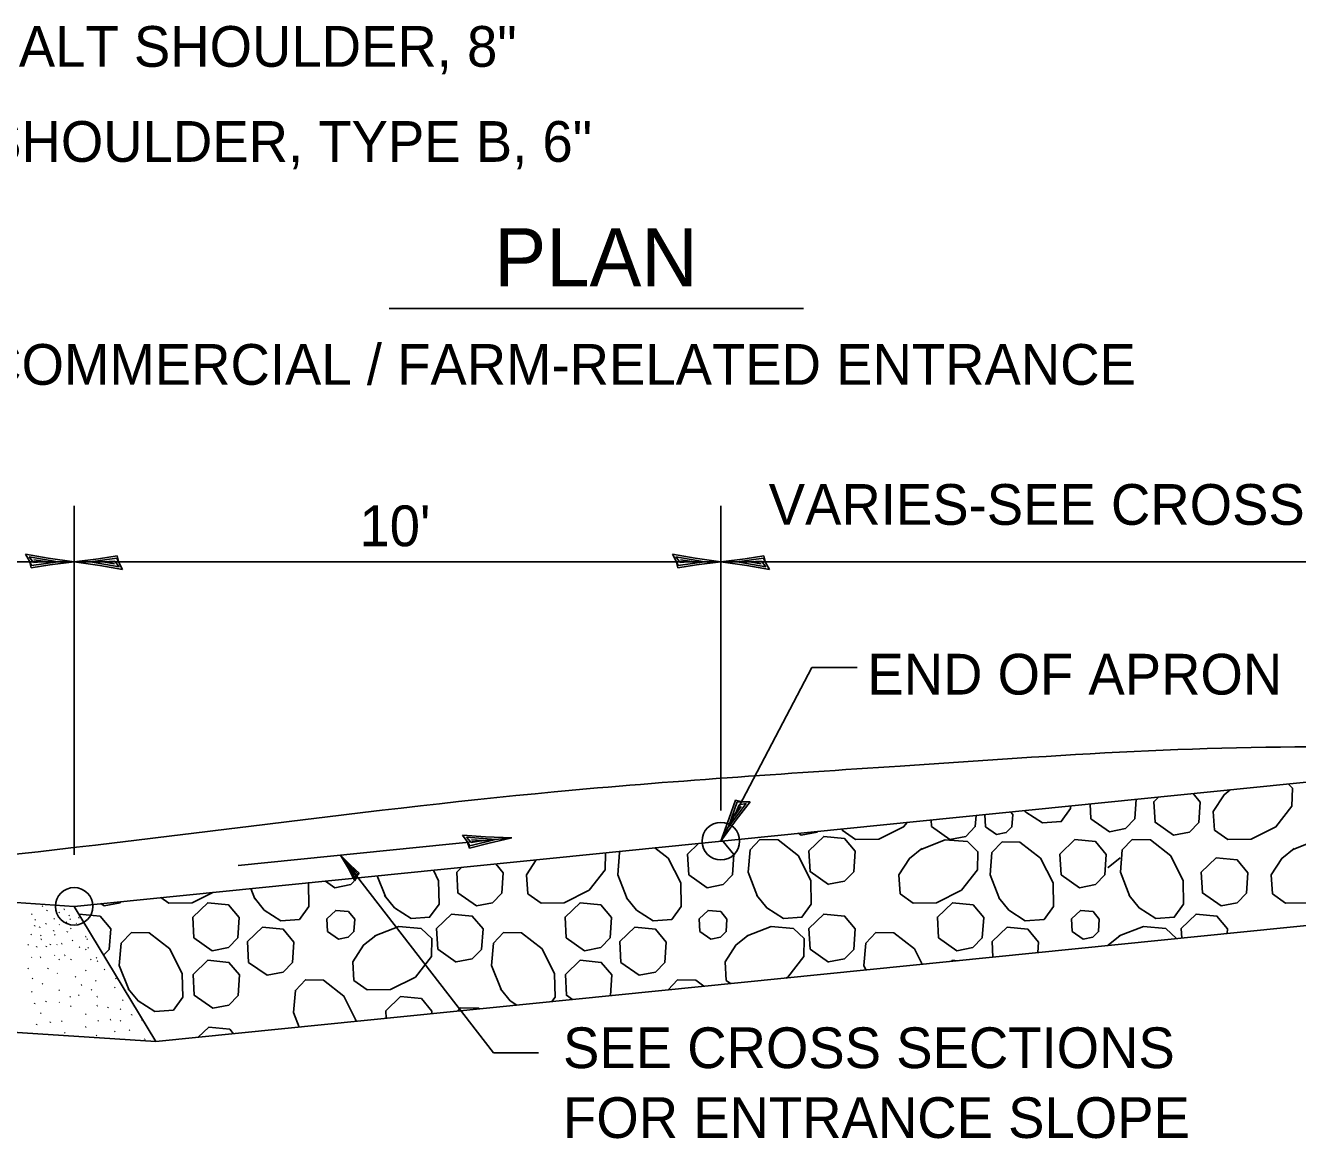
# Model space of a CAD drawing. Extents: x 0 to 2.83, y -0.12 to 1.83.
# Drawn here: x 0.563 to 1.092, y 0.733 to 1.196 of the extents above; entities that cross this region are included whole.
import ezdxf

# ---------------------------------------------------------------- set-up
doc = ezdxf.new("R2010")
doc.units = 0
for name, color, linetype in [('RD_Pr_Roadway_Dimensions', 7, 'Continuous'), ('RD_Pr_Roadway_Notes', 7, 'Continuous'), ('SH_General_Details', 7, 'Continuous')]:
    doc.layers.add(name, color=color, linetype=linetype)

msp = doc.modelspace()

# ---------------------------------------------------------------- linework, layer by layer
at = {"layer": 'RD_Pr_Roadway_Dimensions'}
for p, q in [((0.5833, 0.85134), (0.5833, 0.9964)), ((0.85211, 0.86971), (0.85211, 0.9964)), ((0.39243, 0.97315), (0.5833, 0.97315)), ((0.57255, 0.97462), (0.56313, 0.97628)), ((0.56313, 0.97628), (0.56478, 0.97342)), ((0.57654, 0.97316), (0.56459, 0.97526)), ((0.56459, 0.97526), (0.56636, 0.97291)), ((0.56478, 0.97342), (0.5654, 0.97066)), ((0.56478, 0.97342), (0.56561, 0.97159)), ((0.56561, 0.97159), (0.57654, 0.97316)), ((0.56636, 0.97291), (0.57137, 0.97323)), ((0.57137, 0.97323), (0.56654, 0.97396)), ((0.5833, 0.97315), (0.57255, 0.97462)), ((0.57323, 0.97185), (0.5833, 0.97315)), ((0.59337, 0.97445), (0.5833, 0.97315)), ((0.5833, 0.97315), (0.85211, 0.97315)), ((0.5833, 0.97315), (0.59405, 0.97167)), ((0.60099, 0.97471), (0.59006, 0.97313)), ((0.59006, 0.97313), (0.60201, 0.97104)), ((0.6012, 0.97564), (0.59337, 0.97445)), ((0.60024, 0.97339), (0.59523, 0.97307)), ((0.59523, 0.97307), (0.60005, 0.97234)), ((0.60201, 0.97104), (0.60024, 0.97339)), ((0.60182, 0.97288), (0.60099, 0.97471)), ((0.60182, 0.97288), (0.6012, 0.97564)), ((0.84136, 0.97462), (0.83194, 0.97628)), ((0.83194, 0.97628), (0.83359, 0.97342)), ((0.84534, 0.97316), (0.8334, 0.97526)), ((0.8334, 0.97526), (0.83516, 0.97291)), ((0.83359, 0.97342), (0.83421, 0.97066)), ((0.83359, 0.97342), (0.83441, 0.97159)), ((0.83441, 0.97159), (0.84534, 0.97316)), ((0.83516, 0.97291), (0.84018, 0.97323)), ((0.84018, 0.97323), (0.83535, 0.97396)), ((0.8521, 0.97315), (0.84136, 0.97462)), ((0.84204, 0.97185), (0.8521, 0.97315)), ((0.86217, 0.97445), (0.8521, 0.97315)), ((0.8521, 0.97315), (0.86285, 0.97167)), ((0.85211, 0.97315), (1.25357, 0.97315)), ((0.8698, 0.97471), (0.85887, 0.97313)), ((0.85887, 0.97313), (0.87081, 0.97104)), ((0.87, 0.97564), (0.86217, 0.97445)), ((0.86905, 0.97339), (0.86403, 0.97307)), ((0.86403, 0.97307), (0.86886, 0.97234)), ((0.87081, 0.97104), (0.86905, 0.97339)), ((0.87062, 0.97288), (0.8698, 0.97471)), ((0.87062, 0.97288), (0.87, 0.97564)), ((0.5654, 0.97066), (0.57323, 0.97185)), ((0.59405, 0.97167), (0.60347, 0.97002)), ((0.60347, 0.97002), (0.60182, 0.97288)), ((0.83421, 0.97066), (0.84204, 0.97185)), ((0.86285, 0.97167), (0.87227, 0.97002)), ((0.87227, 0.97002), (0.87062, 0.97288))]:
    msp.add_line(p, q, dxfattribs=at)
at = {"layer": 'RD_Pr_Roadway_Notes'}
for p, q in [((0.71418, 1.07839), (0.88644, 1.07839)), ((0.88991, 0.92919), (0.85211, 0.85703)), ((0.90869, 0.92919), (0.88991, 0.92919)), ((0.85893, 0.87342), (0.85526, 0.86301)), ((0.85526, 0.86301), (0.86266, 0.87262)), ((0.8582, 0.87404), (0.85562, 0.86655)), ((0.86094, 0.87331), (0.8582, 0.87404)), ((0.8584, 0.86587), (0.86424, 0.87344)), ((0.86094, 0.87331), (0.85893, 0.87342)), ((0.86266, 0.87262), (0.85976, 0.87215)), ((0.86424, 0.87344), (0.86094, 0.87331)), ((0.85976, 0.87215), (0.85771, 0.86756)), ((0.85771, 0.86756), (0.8606, 0.8715)), ((0.85562, 0.86655), (0.8521, 0.85703)), ((0.8521, 0.85703), (0.8584, 0.86587)), ((0.65153, 0.84697), (0.76516, 0.85842)), ((0.75432, 0.85881), (0.74478, 0.85951)), ((0.74478, 0.85951), (0.74671, 0.85683)), ((0.75843, 0.85776), (0.74633, 0.85865)), ((0.74633, 0.85865), (0.74832, 0.85648)), ((0.74671, 0.85683), (0.7476, 0.85415)), ((0.74671, 0.85683), (0.74771, 0.8551)), ((0.74771, 0.8551), (0.75843, 0.85776)), ((0.74832, 0.85648), (0.75328, 0.8573)), ((0.75328, 0.8573), (0.74841, 0.85755)), ((0.76516, 0.85842), (0.75432, 0.85881)), ((0.75527, 0.85611), (0.76516, 0.85842)), ((0.7476, 0.85415), (0.75527, 0.85611)), ((0.7576, 0.76903), (0.69404, 0.85125)), ((0.69835, 0.84695), (0.69404, 0.85125)), ((0.69404, 0.85125), (0.69729, 0.84561)), ((0.70127, 0.84342), (0.69652, 0.84803)), ((0.69652, 0.84803), (0.6999, 0.84159)), ((0.70179, 0.84367), (0.69835, 0.84695)), ((0.69729, 0.84561), (0.69996, 0.84053)), ((0.70037, 0.8433), (0.69838, 0.84556)), ((0.69838, 0.84556), (0.69981, 0.843)), ((0.6999, 0.84159), (0.70037, 0.8433)), ((0.69996, 0.84053), (0.70071, 0.84236)), ((0.70071, 0.84236), (0.70179, 0.84367)), ((0.70071, 0.84236), (0.70127, 0.84342)), ((0.77631, 0.76902), (0.7576, 0.76903))]:
    msp.add_line(p, q, dxfattribs=at)
at = {"layer": 'SH_General_Details'}
for p, q in [((0.5833, 0.82993), (1.25357, 0.8975)), ((0.39243, 0.84246), (0.5833, 0.82993)), ((0.6172, 0.77373), (1.28746, 0.8413)), ((0.56564, 0.82657), (0.56588, 0.82681)), ((0.57006, 0.82986), (0.5703, 0.8301)), ((0.57191, 0.82804), (0.57215, 0.82828)), ((0.57696, 0.82727), (0.5772, 0.82751)), ((0.57902, 0.82856), (0.57926, 0.8288)), ((0.58108, 0.82603), (0.58132, 0.82627)), ((0.5833, 0.82993), (0.6172, 0.77373)), ((0.58511, 0.82511), (0.58535, 0.82535)), ((0.58551, 0.82543), (0.58575, 0.82567)), ((0.56676, 0.82174), (0.567, 0.82198)), ((0.56702, 0.82419), (0.56726, 0.82443)), ((0.56886, 0.82112), (0.5691, 0.82136)), ((0.57149, 0.82256), (0.57173, 0.8228)), ((0.57469, 0.81964), (0.57493, 0.81988)), ((0.57485, 0.82459), (0.57509, 0.82483)), ((0.57702, 0.82218), (0.57726, 0.82242)), ((0.57998, 0.82325), (0.58022, 0.82349)), ((0.58158, 0.82449), (0.58182, 0.82473)), ((0.58182, 0.82058), (0.58205, 0.82082)), ((0.58411, 0.82275), (0.58435, 0.82299)), ((0.56529, 0.8181), (0.56552, 0.81834)), ((0.56936, 0.81771), (0.5696, 0.81795)), ((0.56944, 0.8161), (0.56968, 0.81634)), ((0.57515, 0.81794), (0.57539, 0.81818)), ((0.57804, 0.81429), (0.57828, 0.81453)), ((0.58034, 0.81918), (0.58058, 0.81942)), ((0.58249, 0.81559), (0.58273, 0.81583)), ((0.58806, 0.81721), (0.5883, 0.81745)), ((0.58862, 0.81616), (0.58886, 0.8164)), ((0.56411, 0.81385), (0.56435, 0.81409)), ((0.5676, 0.81296), (0.56784, 0.81319)), ((0.57163, 0.81307), (0.57187, 0.81331)), ((0.57329, 0.81393), (0.57353, 0.81417)), ((0.57507, 0.80944), (0.57531, 0.80968)), ((0.57607, 0.81387), (0.57631, 0.81411)), ((0.57932, 0.80946), (0.57956, 0.8097)), ((0.58545, 0.81287), (0.58569, 0.81311)), ((0.588, 0.81192), (0.58824, 0.81216)), ((0.589, 0.81259), (0.58924, 0.81283)), ((0.56409, 0.80397), (0.56433, 0.80421)), ((0.56552, 0.8086), (0.56576, 0.80884)), ((0.56924, 0.8086), (0.56948, 0.80884)), ((0.57233, 0.80399), (0.57257, 0.80423)), ((0.57694, 0.80768), (0.57718, 0.80792)), ((0.58186, 0.80768), (0.58209, 0.80792)), ((0.59016, 0.80776), (0.5904, 0.808)), ((0.59246, 0.80838), (0.5927, 0.80862)), ((0.59292, 0.80704), (0.59315, 0.80728)), ((0.59585, 0.80359), (0.59609, 0.80383)), ((0.56586, 0.79979), (0.5661, 0.80003)), ((0.57619, 0.80197), (0.57643, 0.80221)), ((0.58375, 0.80055), (0.58399, 0.80079)), ((0.58802, 0.80319), (0.58826, 0.80343)), ((0.59224, 0.79886), (0.59248, 0.7991)), ((0.60052, 0.79983), (0.60076, 0.80007)), ((0.56564, 0.7943), (0.56588, 0.79454)), ((0.57006, 0.7976), (0.5703, 0.79784)), ((0.57696, 0.795), (0.5772, 0.79524)), ((0.58629, 0.7971), (0.58653, 0.79734)), ((0.59044, 0.7951), (0.59068, 0.79534)), ((0.60012, 0.79604), (0.60036, 0.79628)), ((0.40012, 0.78798), (0.6172, 0.77373)), ((0.56676, 0.78947), (0.567, 0.78971)), ((0.57149, 0.79029), (0.57173, 0.79053)), ((0.57702, 0.78991), (0.57726, 0.79015)), ((0.58158, 0.79223), (0.58182, 0.79247)), ((0.58182, 0.78831), (0.58205, 0.78855)), ((0.58511, 0.79285), (0.58535, 0.79309)), ((0.59272, 0.78851), (0.59296, 0.78875)), ((0.59276, 0.79227), (0.593, 0.79251)), ((0.59725, 0.78778), (0.59749, 0.78802)), ((0.60344, 0.79077), (0.60368, 0.79101)), ((0.56936, 0.78544), (0.5696, 0.78568)), ((0.58806, 0.78494), (0.5883, 0.78518)), ((0.59825, 0.78271), (0.59849, 0.78294)), ((0.60244, 0.7871), (0.60268, 0.78734)), ((0.60709, 0.78468), (0.60733, 0.78492)), ((0.61138, 0.78251), (0.61162, 0.78275)), ((0.5676, 0.78069), (0.56784, 0.78093)), ((0.57329, 0.78167), (0.57353, 0.78191)), ((0.57804, 0.78203), (0.57828, 0.78227)), ((0.57932, 0.7772), (0.57956, 0.77743)), ((0.588, 0.77965), (0.58824, 0.77989)), ((0.59319, 0.78221), (0.59343, 0.78245)), ((0.60006, 0.77777), (0.6003, 0.77801)), ((0.60246, 0.78225), (0.6027, 0.78249)), ((0.60619, 0.77831), (0.60643, 0.77855)), ((0.59246, 0.77612), (0.5927, 0.77636)), ((0.6125, 0.77464), (0.61274, 0.77488))]:
    msp.add_line(p, q, dxfattribs=at)
for points in [[(1.08786, 0.8808), (1.08964, 0.87907), (1.08948, 0.87153), (1.08282, 0.86304), (1.07249, 0.85788), (1.06281, 0.85772), (1.05734, 0.86161), (1.05678, 0.86939), (1.06123, 0.8763), (1.06384, 0.87838)], [(1.0136, 0.86097), (1.0059, 0.86637), (1.00562, 0.87251)], [(1.02476, 0.87444), (1.02415, 0.8663), (1.02026, 0.86233), (1.0136, 0.86097)], [(1.04019, 0.85955), (1.03256, 0.86486), (1.03202, 0.87344), (1.034, 0.87537)], [(1.04842, 0.87682), (1.05138, 0.87328), (1.05075, 0.86479), (1.04686, 0.86082), (1.04019, 0.85955)], [(0.95822, 0.86773), (0.95787, 0.86306), (0.95398, 0.85901), (0.94732, 0.85775)], [(0.96673, 0.85979), (0.96213, 0.86304), (0.96182, 0.86809)], [(0.9725, 0.86917), (0.9734, 0.86804), (0.97308, 0.86296), (0.9707, 0.86058), (0.96673, 0.85979)], [(0.99746, 0.87168), (0.99748, 0.87058), (0.99359, 0.86518), (0.98581, 0.86463), (0.9789, 0.86907), (0.97836, 0.86976)], [(0.92948, 0.86483), (0.92808, 0.86304), (0.91775, 0.85788), (0.90807, 0.85772), (0.90259, 0.86161), (0.90256, 0.86212)], [(0.94732, 0.85775), (0.93969, 0.86314), (0.93954, 0.86585)], [(0.85157, 0.85698), (0.85311, 0.85682), (0.8575, 0.8515), (0.85692, 0.84301), (0.85306, 0.83904), (0.84639, 0.83769)], [(0.8674, 0.83399), (0.86343, 0.84407), (0.86422, 0.85336), (0.86835, 0.85772), (0.87589, 0.85756), (0.88439, 0.8509), (0.88955, 0.84057), (0.8897, 0.83089), (0.88582, 0.82542), (0.87812, 0.82486), (0.87121, 0.8293), (0.86708, 0.83439)], [(0.88544, 0.85955), (0.88438, 0.86028)], [(0.89238, 0.86109), (0.89212, 0.86082), (0.88544, 0.85955)], [(0.89687, 0.839), (0.88918, 0.8444), (0.8887, 0.85305), (0.89489, 0.859), (0.90355, 0.85813), (0.90799, 0.85281), (0.90735, 0.84432), (0.90347, 0.84035), (0.89687, 0.83908)], [(0.93519, 0.85359), (0.94527, 0.85764), (0.95456, 0.85685), (0.95893, 0.85264), (0.95877, 0.8451), (0.9521, 0.8366), (0.94178, 0.83145), (0.93209, 0.83129), (0.92662, 0.83518), (0.92606, 0.84296), (0.93051, 0.84987), (0.93559, 0.85391)], [(0.96795, 0.83306), (0.96398, 0.84306), (0.96477, 0.85235), (0.96896, 0.85671), (0.97642, 0.85664), (0.985, 0.84989), (0.99017, 0.83965), (0.99034, 0.82988), (0.98642, 0.82441), (0.97864, 0.82393), (0.97176, 0.82838), (0.96768, 0.83346)], [(1.00114, 0.83769), (0.99351, 0.84309), (0.99304, 0.85166), (0.99922, 0.8577), (1.00786, 0.85682), (1.01224, 0.8515), (1.01166, 0.84301), (1.0078, 0.83904), (1.00114, 0.83769)], [(1.02214, 0.83399), (1.01817, 0.84407), (1.01896, 0.85336), (1.02309, 0.85772), (1.03064, 0.85756), (1.03913, 0.8509), (1.04429, 0.84057), (1.04445, 0.83089), (1.04056, 0.82542), (1.03286, 0.82486), (1.02595, 0.8293), (1.02183, 0.83439)], [(1.08993, 0.85359), (1.10002, 0.85764), (1.1093, 0.85685), (1.11367, 0.85264), (1.11351, 0.8451), (1.10684, 0.8366), (1.09652, 0.83145), (1.08684, 0.83129), (1.08136, 0.83518), (1.0808, 0.84296), (1.08526, 0.84987), (1.09033, 0.85391)], [(0.80418, 0.8522), (0.80403, 0.8451), (0.79736, 0.8366), (0.78704, 0.83145), (0.77735, 0.83129), (0.77187, 0.83518), (0.77132, 0.84296), (0.7754, 0.8493)], [(0.81321, 0.83306), (0.80924, 0.84306), (0.81003, 0.85235), (0.8105, 0.85284)], [(0.82469, 0.85427), (0.83025, 0.84989), (0.83543, 0.83965), (0.83559, 0.82988), (0.83168, 0.82441), (0.8239, 0.82393), (0.81701, 0.82838), (0.81294, 0.83346)], [(0.84639, 0.83769), (0.83877, 0.84309), (0.83829, 0.85166), (0.84284, 0.8561)], [(0.75052, 0.83009), (0.74279, 0.8355), (0.74232, 0.84412), (0.74445, 0.84618)], [(0.75857, 0.8476), (0.76164, 0.84391), (0.76106, 0.83539), (0.75719, 0.83142), (0.75052, 0.83009)], [(1.01293, 0.84589), (1.01304, 0.84607), (1.01812, 0.85012)], [(1.06001, 0.83009), (1.05228, 0.8355), (1.0518, 0.84412), (1.058, 0.8501), (1.06673, 0.8492), (1.07112, 0.84391), (1.07054, 0.83539), (1.06668, 0.83142), (1.06001, 0.83009)], [(0.701, 0.8418), (0.69831, 0.83904), (0.69165, 0.83769)], [(0.71266, 0.83399), (0.70925, 0.84263)], [(0.7326, 0.84498), (0.73481, 0.84057), (0.73496, 0.83089), (0.73107, 0.82542), (0.72338, 0.82486), (0.71646, 0.8293), (0.71234, 0.83439)], [(0.64088, 0.83574), (0.6323, 0.83145), (0.62261, 0.83129), (0.61939, 0.83357)], [(0.65846, 0.83306), (0.65677, 0.83734)], [(0.68064, 0.83974), (0.68069, 0.83965), (0.68085, 0.82988), (0.67694, 0.82441), (0.66915, 0.82393), (0.66227, 0.82838), (0.6582, 0.83346)], [(0.69165, 0.83769), (0.68774, 0.84046)], [(0.59578, 0.83009), (0.59441, 0.83105)], [(0.60293, 0.83191), (0.60245, 0.83142), (0.59578, 0.83009)], [(0.64073, 0.81149), (0.63312, 0.8169), (0.63264, 0.82546), (0.63883, 0.83142), (0.64749, 0.83055), (0.65193, 0.82531), (0.65129, 0.81682), (0.64741, 0.81285), (0.64073, 0.81149)], [(0.79548, 0.81149), (0.78786, 0.8169), (0.78739, 0.82546), (0.79357, 0.83142), (0.80223, 0.83055), (0.80667, 0.82531), (0.80604, 0.81682), (0.80215, 0.81285), (0.79548, 0.81149)], [(0.95022, 0.81149), (0.9426, 0.8169), (0.94213, 0.82546), (0.94832, 0.83142), (0.95697, 0.83055), (0.96142, 0.82531), (0.96078, 0.81682), (0.95689, 0.81285), (0.95022, 0.81149)], [(0.58529, 0.82663), (0.5854, 0.82674), (0.59406, 0.82587), (0.59851, 0.82054), (0.59787, 0.81205), (0.59553, 0.80966)], [(0.69323, 0.81628), (0.68863, 0.81954), (0.68831, 0.8247), (0.69207, 0.82827), (0.69731, 0.82779), (0.6999, 0.82454), (0.69959, 0.81946), (0.6972, 0.81708), (0.69323, 0.81628)], [(0.74213, 0.80673), (0.73444, 0.81213), (0.73396, 0.82078), (0.74015, 0.82674), (0.7488, 0.82587), (0.75325, 0.82054), (0.75261, 0.81205), (0.74872, 0.80808), (0.74213, 0.80681)], [(0.84797, 0.81628), (0.84338, 0.81954), (0.84305, 0.8247), (0.84681, 0.82827), (0.85205, 0.82779), (0.85465, 0.82454), (0.85433, 0.81946), (0.85194, 0.81708), (0.84797, 0.81628)], [(0.89687, 0.80673), (0.88918, 0.81213), (0.8887, 0.82078), (0.89489, 0.82674), (0.90355, 0.82587), (0.90799, 0.82054), (0.90735, 0.81205), (0.90347, 0.80808), (0.89687, 0.80681)], [(1.00272, 0.81628), (0.99812, 0.81954), (0.9978, 0.8247), (1.00156, 0.82827), (1.00679, 0.82779), (1.00939, 0.82454), (1.00907, 0.81946), (1.00669, 0.81708), (1.00272, 0.81628)], [(1.04367, 0.81673), (1.04345, 0.82078), (1.04963, 0.82674), (1.05829, 0.82587), (1.06273, 0.82054), (1.06259, 0.81863)], [(0.66347, 0.80134), (0.65584, 0.80665), (0.65537, 0.81531), (0.66156, 0.82126), (0.67021, 0.82039), (0.67466, 0.81507), (0.67403, 0.80657), (0.67014, 0.8026), (0.66347, 0.80134)], [(0.70824, 0.81761), (0.71832, 0.82158), (0.72753, 0.82078), (0.73198, 0.81657), (0.73181, 0.80911), (0.72514, 0.80054), (0.71483, 0.79538), (0.70507, 0.79522), (0.69959, 0.79911), (0.69911, 0.80681), (0.70356, 0.8138), (0.70863, 0.81785)], [(0.81821, 0.80134), (0.81059, 0.80665), (0.81011, 0.81531), (0.81631, 0.82126), (0.82495, 0.82039), (0.82941, 0.81507), (0.82877, 0.80657), (0.82488, 0.8026), (0.81821, 0.80134)], [(0.86298, 0.81761), (0.87306, 0.82158), (0.88227, 0.82078), (0.88672, 0.81657), (0.88656, 0.80911), (0.87989, 0.80054), (0.87908, 0.80013)], [(0.96521, 0.80882), (0.96485, 0.81531), (0.97105, 0.82126), (0.9797, 0.82039), (0.98415, 0.81507), (0.98382, 0.81069)], [(1.01772, 0.81761), (1.02781, 0.82158), (1.03702, 0.82078), (1.04146, 0.81657), (1.04146, 0.8165)], [(0.60605, 0.7953), (0.60208, 0.80539), (0.60287, 0.81459), (0.60708, 0.81903), (0.61454, 0.81888), (0.62312, 0.81221), (0.62827, 0.80189), (0.62843, 0.79212), (0.62454, 0.78673), (0.61684, 0.78617), (0.60985, 0.79062), (0.60581, 0.7957)], [(0.76079, 0.7953), (0.75682, 0.80539), (0.75761, 0.81459), (0.76182, 0.81903), (0.76928, 0.81888), (0.77786, 0.81221), (0.78301, 0.80189), (0.78318, 0.79212), (0.78189, 0.79033)], [(0.85615, 0.79782), (0.85433, 0.79911), (0.85386, 0.80681), (0.8583, 0.8138), (0.86337, 0.81785)], [(0.91231, 0.80348), (0.91156, 0.80539), (0.91235, 0.81459), (0.91657, 0.81903), (0.92403, 0.81888), (0.9326, 0.81221), (0.93578, 0.80585)], [(1.01293, 0.81363), (1.01304, 0.8138), (1.01812, 0.81785)], [(0.6409, 0.7876), (0.63319, 0.793), (0.6328, 0.80157), (0.63891, 0.80752), (0.64764, 0.80665), (0.65209, 0.80142), (0.65145, 0.79284), (0.64757, 0.78887), (0.6409, 0.7876)], [(0.79049, 0.7912), (0.78793, 0.793), (0.78754, 0.80157), (0.79365, 0.80752), (0.80238, 0.80665), (0.80683, 0.80142), (0.8062, 0.79284), (0.80614, 0.79278)], [(0.94794, 0.80707), (0.9484, 0.80752), (0.9504, 0.80732)], [(0.67685, 0.77975), (0.67448, 0.78578), (0.67527, 0.79498), (0.6794, 0.79943), (0.68694, 0.79927), (0.69543, 0.7926), (0.70059, 0.78228), (0.70059, 0.78214)], [(0.83022, 0.79521), (0.83414, 0.79943), (0.84168, 0.79927), (0.84496, 0.79669)], [(0.76734, 0.78887), (0.7646, 0.79062), (0.76055, 0.7957)], [(0.71299, 0.78339), (0.71282, 0.78649), (0.719, 0.79245), (0.72766, 0.79165), (0.73202, 0.78633), (0.73196, 0.7853)], [(0.74248, 0.78636), (0.7438, 0.78776), (0.75134, 0.7876), (0.75173, 0.78729)], [(0.63485, 0.77551), (0.63931, 0.77974), (0.64796, 0.77887), (0.64953, 0.77699)]]:
    msp.add_lwpolyline(points, dxfattribs=at)
for centre in [(0.85211, 0.85703), (0.5833, 0.82993)]:
    msp.add_circle(centre, 0.00781, dxfattribs=at)
msp.add_spline([(0.19453, 0.83303), (0.2834, 0.83763), (0.39064, 0.83916), (0.52853, 0.84837), (0.78287, 0.87751), (0.92658, 0.88826), (1.12116, 0.89593), (1.21615, 0.89287), (1.48856, 0.92663)], degree=3, dxfattribs=at)

# ---------------------------------------------------------------- texts
at = {"layer": 'RD_Pr_Roadway_Dimensions'}
for s, p in [('VARIES-SEE CROSS SECTIONS', (0.87199, 0.98852)), ("10'", (0.70186, 0.97963))]:
    msp.add_text(s, height=0.01694, dxfattribs=at).set_placement(p)
at = {"layer": 'RD_Pr_Roadway_Notes'}
for s, height, p in [('HOT MIX ASPHALT SHOULDER, 8"', 0.01694, (0.39794, 1.17892)), ('AGGREGATE SHOULDER, TYPE B, 6"', 0.01694, (0.39653, 1.13941)), ('PLAN', 0.0242, (0.75792, 1.08762)), ('COMMERCIAL / FARM-RELATED ENTRANCE', 0.01694, (0.5451, 1.04673)), ('END OF APRON', 0.01694, (0.91299, 0.91796)), ('SEE CROSS SECTIONS', 0.01694, (0.7865, 0.76268)), ('FOR ENTRANCE SLOPE', 0.01694, (0.7865, 0.73364))]:
    msp.add_text(s, height=height, dxfattribs=at).set_placement(p)

doc.saveas('drawing.dxf')
